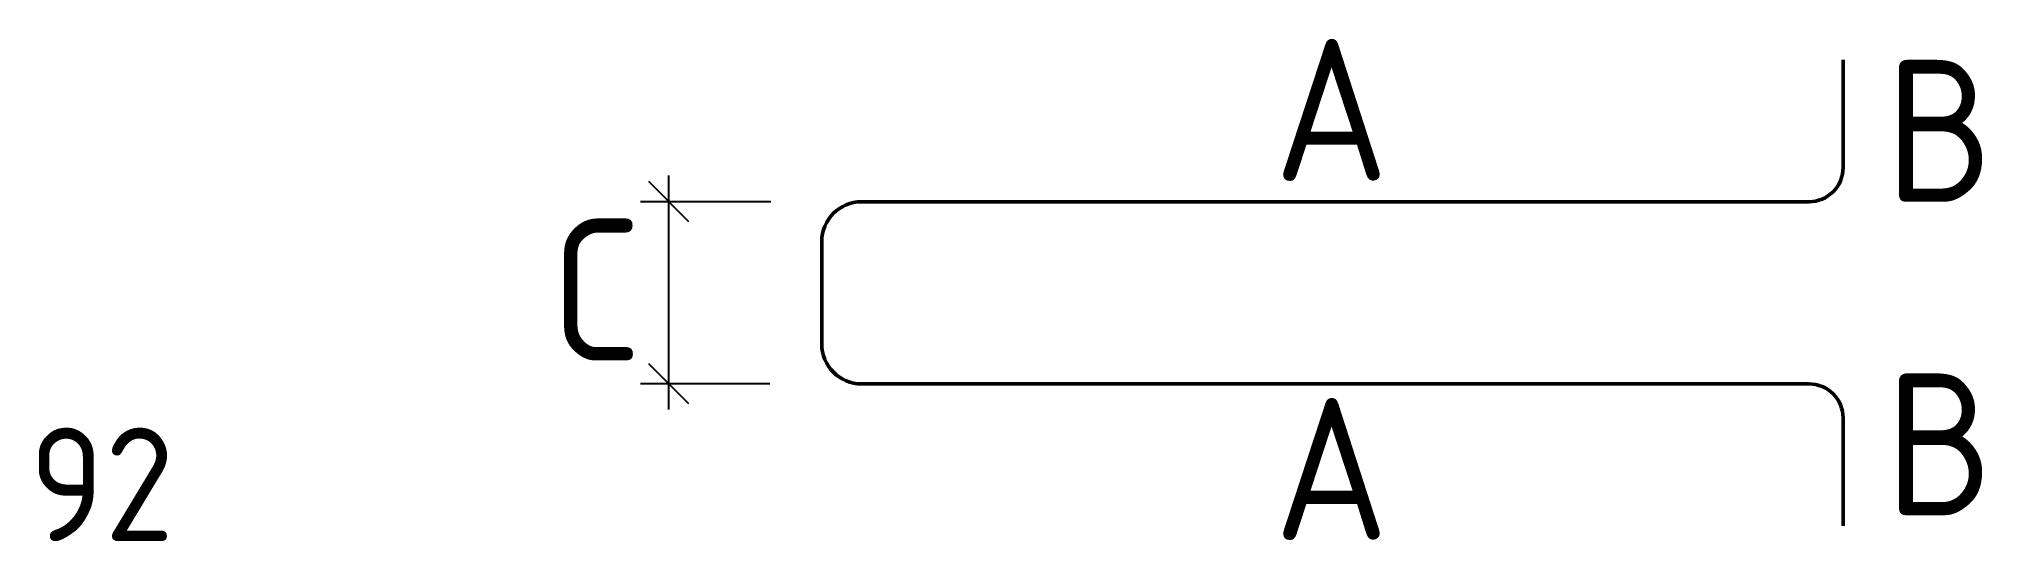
# Model space of a CAD drawing. Extents: x 238210 to 238553, y -41562 to -41474.
import ezdxf
from ezdxf.enums import TextEntityAlignment as Align

# ---------------------------------------------------------------- set-up
doc = ezdxf.new("R2010")
doc.units = 0
doc.layers.add('posedit.mtr.bar', color=7, linetype='Continuous', lineweight=50)
doc.layers.add('posedit.mtr.hidden', color=144, linetype='Continuous', plot=False)
doc.layers.add('posedit.mtr.lenght', color=183, linetype='Continuous')
doc.layers.add('posedit.mtr.text', color=3, linetype='Continuous')
doc.styles.add('posedit.ISOCPEUR', font='isocpeur.ttf', dxfattribs={"width": 0.9})

msp = doc.modelspace()

# ---------------------------------------------------------------- linework, layer by layer
at = {"layer": 'posedit.mtr.bar'}
msp.add_lwpolyline([(238528.34, -41559.38), (238528.34, -41540.38, 0.414214), (238522.34, -41534.38), (238355.28, -41534.38, -0.414214), (238348.28, -41527.38), (238348.28, -41509.26, -0.414214), (238355.28, -41502.26), (238522.34, -41502.26, 0.414214), (238528.34, -41496.26), (238528.34, -41477.26)], format="xyb", dxfattribs=at)
at = {"layer": 'posedit.mtr.lenght'}
for p, q in [((238324.86, -41505.79), (238317.79, -41498.72)), ((238321.32, -41538.87), (238321.32, -41497.64)), ((238339.3, -41502.26), (238316.32, -41502.26)), ((238324.86, -41537.92), (238317.79, -41530.85)), ((238339.13, -41534.38), (238316.32, -41534.38))]:
    msp.add_line(p, q, dxfattribs=at)

# ---------------------------------------------------------------- texts
at = {"layer": 'posedit.mtr.hidden', "style": 'posedit.ISOCPEUR', "width": 0.9}
msp.add_text('92', height=20, dxfattribs=at).set_placement((238208.6, -41562.09))
at = {"layer": 'posedit.mtr.text', "style": 'posedit.ISOCPEUR', "width": 0.9}
for p in [(238438.14, -41473.56), (238438.14, -41536.85)]:
    msp.add_attdef('A', text='', height=25, dxfattribs=at).set_placement(p, align=Align.TOP_CENTER)
for p in [(238535.76, -41489.75), (238535.76, -41545.02)]:
    msp.add_attdef('B', text='', height=25, dxfattribs=at).set_placement(p, align=Align.MIDDLE_LEFT)
msp.add_attdef('C', text='', height=25, dxfattribs=at).set_placement((238316.61, -41517.79), align=Align.MIDDLE_RIGHT)

doc.saveas('drawing.dxf')
